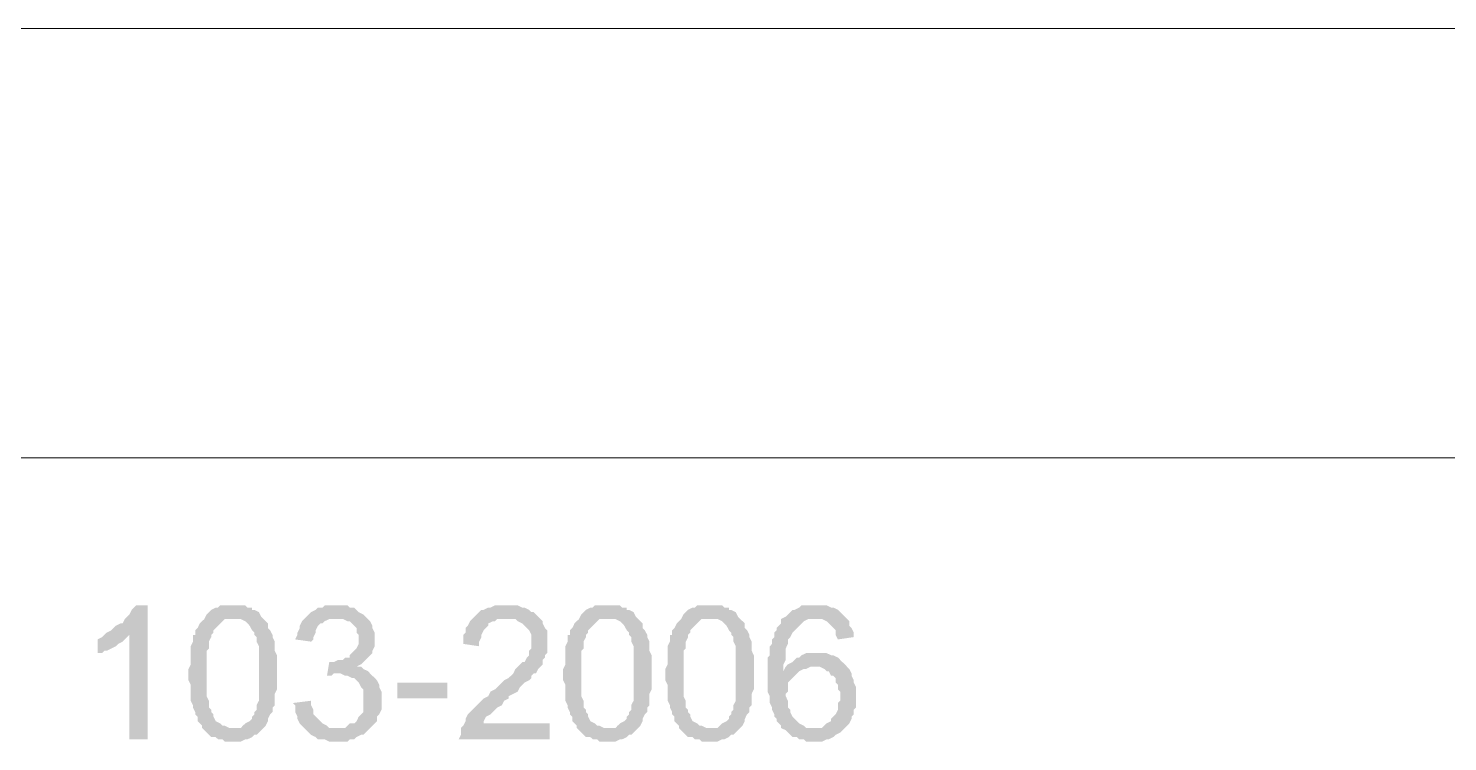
# Model space of a CAD drawing. Header units: millimetres. Extents: x -383313 to -161684, y -117025 to 99224.
# Drawn here: x -369246 to -366601, y -32612 to -31282 of the extents above; entities that cross this region are included whole.
import ezdxf

# ---------------------------------------------------------------- set-up
doc = ezdxf.new("R2010")
doc.units = ezdxf.units.MM
doc.header["$MEASUREMENT"] = 0
doc.layers.add('PDF_Geometry', color=7, linetype='Continuous')
doc.layers.add('PDF_Solid Fills', color=7, linetype='Continuous')

# ---------------------------------------------------------------- blocks, each defined once
blk = doc.blocks.new('A$Cf5759c35')
at = {"layer": 'PDF_Solid Fills'}
for points in [[(-10562.2, -14092.8), (-10583.3, -14092.8), (-10587.6, -14097), (-10591.8, -14101.2), (-10596, -14109.7), (-10600.3, -14113.9), (-10604.5, -14118.2), (-10608.7, -14126.6), (-10613, -14126.6), (-10621.4, -14130.9), (-10625.7, -14135.1), (-10629.9, -14139.3), (-10638.4, -14143.6), (-10596, -14147.8), (-10596, -14342.5), (-10562.2, -14342.5)], [(-10401.3, -14092.8), (-10401.3, -14092.8), (-10426.7, -14092.8), (-10430.9, -14097), (-10435.2, -14097), (-10443.6, -14101.2), (-10447.9, -14105.5), (-10447.9, -14105.5), (-10452.1, -14109.7), (-10456.3, -14118.2), (-10401.3, -14118.2), (-10401.3, -14118.2), (-10392.8, -14118.2), (-10388.6, -14118.2), (-10380.1, -14122.4), (-10375.9, -14126.6), (-10371.7, -14130.9), (-10367.4, -14139.3), (-10367.4, -14139.3), (-10363.2, -14143.6), (-10363.2, -14147.8), (-10359, -14152), (-10359, -14156.3), (-10359, -14160.5), (-10354.7, -14169), (-10354.7, -14177.4), (-10354.7, -14181.7), (-10354.7, -14190.1), (-10354.7, -14198.6), (-10354.7, -14211.3), (-10354.7, -14219.8), (-10354.7, -14219.8), (-10354.7, -14232.5), (-10354.7, -14240.9), (-10354.7, -14249.4), (-10354.7, -14257.9), (-10354.7, -14262.1), (-10354.7, -14270.6), (-10359, -14279), (-10359, -14283.3), (-10359, -14287.5), (-10363.2, -14291.7), (-10363.2, -14296), (-10367.4, -14300.2), (-10367.4, -14304.4), (-10371.7, -14308.7), (-10380.1, -14312.9), (-10384.4, -14317.1), (-10388.6, -14321.4), (-10397.1, -14321.4), (-10401.3, -14321.4), (-10456.3, -14325.6), (-10452.1, -14329.8), (-10447.9, -14334.1), (-10443.6, -14338.3), (-10435.2, -14338.3), (-10430.9, -14342.5), (-10422.5, -14342.5), (-10418.2, -14346.8), (-10409.8, -14346.8), (-10401.3, -14346.8), (-10401.3, -14346.8), (-10392.8, -14346.8), (-10388.6, -14346.8), (-10380.1, -14342.5), (-10375.9, -14342.5), (-10367.4, -14338.3), (-10363.2, -14334.1), (-10359, -14334.1), (-10354.7, -14329.8), (-10350.5, -14325.6), (-10346.3, -14321.4), (-10342, -14317.1), (-10337.8, -14308.7), (-10337.8, -14304.4), (-10333.6, -14296), (-10329.3, -14291.7), (-10329.3, -14287.5), (-10329.3, -14283.3), (-10325.1, -14279), (-10325.1, -14270.6), (-10325.1, -14266.3), (-10325.1, -14257.9), (-10320.9, -14249.4), (-10320.9, -14245.2), (-10320.9, -14236.7), (-10320.9, -14228.2), (-10320.9, -14219.8), (-10320.9, -14215.5), (-10320.9, -14207.1), (-10320.9, -14198.6), (-10320.9, -14190.1), (-10320.9, -14185.9), (-10325.1, -14177.4), (-10325.1, -14173.2), (-10325.1, -14164.7), (-10325.1, -14160.5), (-10329.3, -14152), (-10329.3, -14147.8), (-10333.6, -14139.3), (-10337.8, -14135.1), (-10337.8, -14126.6), (-10342, -14122.4), (-10342, -14122.4), (-10346.3, -14118.2), (-10350.5, -14113.9), (-10354.7, -14105.5), (-10363.2, -14101.2), (-10367.4, -14101.2), (-10367.4, -14097), (-10375.9, -14097), (-10380.1, -14092.8), (-10388.6, -14092.8), (-10397.1, -14092.8)], [(-10210.8, -14092.8), (-10232, -14092.8), (-10236.2, -14097), (-10244.7, -14097), (-10248.9, -14101.2), (-10257.4, -14105.5), (-10261.6, -14109.7), (-10261.6, -14109.7), (-10265.8, -14113.9), (-10210.8, -14118.2), (-10206.6, -14118.2), (-10198.1, -14118.2), (-10189.6, -14122.4), (-10185.4, -14122.4), (-10181.2, -14126.6), (-10176.9, -14130.9), (-10172.7, -14135.1), (-10172.7, -14143.6), (-10168.5, -14147.8), (-10168.5, -14156.3), (-10168.5, -14160.5), (-10168.5, -14164.7), (-10172.7, -14173.2), (-10176.9, -14177.4), (-10181.2, -14181.7), (-10185.4, -14185.9), (-10185.4, -14190.1), (-10193.9, -14190.1), (-10198.1, -14194.4), (-10206.6, -14194.4), (-10215, -14198.6), (-10219.3, -14198.6), (-10160, -14198.6), (-10155.8, -14194.4), (-10151.5, -14190.1), (-10147.3, -14185.9), (-10143.1, -14181.7), (-10143.1, -14177.4), (-10138.8, -14169), (-10138.8, -14164.7), (-10138.8, -14156.3), (-10138.8, -14152), (-10138.8, -14143.6), (-10143.1, -14135.1), (-10143.1, -14130.9), (-10147.3, -14122.4), (-10147.3, -14122.4), (-10151.5, -14118.2), (-10155.8, -14113.9), (-10160, -14109.7), (-10168.5, -14105.5), (-10172.7, -14101.2), (-10176.9, -14097), (-10185.4, -14097), (-10189.6, -14092.8), (-10198.1, -14092.8), (-10202.3, -14092.8)], [(-9893.3, -14092.8), (-9914.5, -14092.8), (-9922.9, -14097), (-9927.2, -14097), (-9935.6, -14101.2), (-9939.9, -14101.2), (-9944.1, -14105.5), (-9948.3, -14109.7), (-9952.6, -14113.9), (-9956.8, -14118.2), (-9961, -14122.4), (-9965.3, -14130.9), (-9969.5, -14135.1), (-9969.5, -14143.6), (-9973.7, -14147.8), (-9973.7, -14156.3), (-9973.7, -14164.7), (-9944.1, -14169), (-9944.1, -14160.5), (-9939.9, -14152), (-9939.9, -14147.8), (-9935.6, -14139.3), (-9931.4, -14135.1), (-9927.2, -14130.9), (-9927.2, -14126.6), (-9918.7, -14122.4), (-9914.5, -14122.4), (-9910.2, -14118.2), (-9901.8, -14118.2), (-9893.3, -14118.2), (-9829.8, -14118.2), (-9838.3, -14109.7), (-9838.3, -14109.7), (-9842.5, -14105.5), (-9846.7, -14105.5), (-9851, -14101.2), (-9859.4, -14097), (-9863.7, -14097), (-9872.1, -14092.8), (-9876.4, -14092.8), (-9884.8, -14092.8)], [(-9702.8, -14092.8), (-9702.8, -14092.8), (-9728.2, -14092.8), (-9732.4, -14097), (-9736.7, -14097), (-9745.1, -14101.2), (-9749.4, -14105.5), (-9749.4, -14105.5), (-9753.6, -14109.7), (-9757.8, -14118.2), (-9702.8, -14118.2), (-9702.8, -14118.2), (-9694.3, -14118.2), (-9690.1, -14118.2), (-9681.6, -14122.4), (-9677.4, -14126.6), (-9673.2, -14130.9), (-9668.9, -14139.3), (-9668.9, -14139.3), (-9664.7, -14143.6), (-9664.7, -14147.8), (-9660.5, -14152), (-9660.5, -14156.3), (-9660.5, -14160.5), (-9656.2, -14169), (-9656.2, -14177.4), (-9656.2, -14181.7), (-9656.2, -14190.1), (-9656.2, -14198.6), (-9656.2, -14211.3), (-9656.2, -14219.8), (-9656.2, -14219.8), (-9656.2, -14232.5), (-9656.2, -14240.9), (-9656.2, -14249.4), (-9656.2, -14257.9), (-9656.2, -14262.1), (-9656.2, -14270.6), (-9660.5, -14279), (-9660.5, -14283.3), (-9660.5, -14287.5), (-9664.7, -14291.7), (-9664.7, -14296), (-9668.9, -14300.2), (-9668.9, -14304.4), (-9673.2, -14308.7), (-9681.6, -14312.9), (-9685.9, -14317.1), (-9690.1, -14321.4), (-9698.6, -14321.4), (-9702.8, -14321.4), (-9757.8, -14325.6), (-9753.6, -14329.8), (-9749.4, -14334.1), (-9745.1, -14338.3), (-9736.7, -14338.3), (-9732.4, -14342.5), (-9724, -14342.5), (-9719.7, -14346.8), (-9711.3, -14346.8), (-9702.8, -14346.8), (-9702.8, -14346.8), (-9694.3, -14346.8), (-9690.1, -14346.8), (-9681.6, -14342.5), (-9677.4, -14342.5), (-9668.9, -14338.3), (-9664.7, -14334.1), (-9660.5, -14334.1), (-9656.2, -14329.8), (-9652, -14325.6), (-9647.8, -14321.4), (-9643.5, -14317.1), (-9639.3, -14308.7), (-9639.3, -14304.4), (-9635.1, -14296), (-9630.8, -14291.7), (-9630.8, -14287.5), (-9630.8, -14283.3), (-9626.6, -14279), (-9626.6, -14270.6), (-9626.6, -14266.3), (-9626.6, -14257.9), (-9622.4, -14249.4), (-9622.4, -14245.2), (-9622.4, -14236.7), (-9622.4, -14228.2), (-9622.4, -14219.8), (-9622.4, -14215.5), (-9622.4, -14207.1), (-9622.4, -14198.6), (-9622.4, -14190.1), (-9622.4, -14185.9), (-9626.6, -14177.4), (-9626.6, -14173.2), (-9626.6, -14164.7), (-9626.6, -14160.5), (-9630.8, -14152), (-9630.8, -14147.8), (-9635.1, -14139.3), (-9639.3, -14135.1), (-9639.3, -14126.6), (-9643.5, -14122.4), (-9643.5, -14122.4), (-9647.8, -14118.2), (-9652, -14113.9), (-9656.2, -14105.5), (-9664.7, -14101.2), (-9668.9, -14101.2), (-9668.9, -14097), (-9677.4, -14097), (-9681.6, -14092.8), (-9690.1, -14092.8), (-9698.6, -14092.8)], [(-9512.3, -14092.8), (-9512.3, -14092.8), (-9537.7, -14092.8), (-9541.9, -14097), (-9546.2, -14097), (-9554.6, -14101.2), (-9558.9, -14105.5), (-9558.9, -14105.5), (-9563.1, -14109.7), (-9567.3, -14118.2), (-9512.3, -14118.2), (-9512.3, -14118.2), (-9503.8, -14118.2), (-9499.6, -14118.2), (-9491.1, -14122.4), (-9486.9, -14126.6), (-9482.7, -14130.9), (-9478.4, -14139.3), (-9478.4, -14139.3), (-9474.2, -14143.6), (-9474.2, -14147.8), (-9470, -14152), (-9470, -14156.3), (-9470, -14160.5), (-9465.7, -14169), (-9465.7, -14177.4), (-9465.7, -14181.7), (-9465.7, -14190.1), (-9465.7, -14198.6), (-9465.7, -14211.3), (-9465.7, -14219.8), (-9465.7, -14219.8), (-9465.7, -14232.5), (-9465.7, -14240.9), (-9465.7, -14249.4), (-9465.7, -14257.9), (-9465.7, -14262.1), (-9465.7, -14270.6), (-9470, -14279), (-9470, -14283.3), (-9470, -14287.5), (-9474.2, -14291.7), (-9474.2, -14296), (-9478.4, -14300.2), (-9478.4, -14304.4), (-9482.7, -14308.7), (-9491.1, -14312.9), (-9495.4, -14317.1), (-9499.6, -14321.4), (-9508.1, -14321.4), (-9512.3, -14321.4), (-9567.3, -14325.6), (-9563.1, -14329.8), (-9558.9, -14334.1), (-9554.6, -14338.3), (-9546.2, -14338.3), (-9541.9, -14342.5), (-9533.5, -14342.5), (-9529.2, -14346.8), (-9520.8, -14346.8), (-9512.3, -14346.8), (-9512.3, -14346.8), (-9503.8, -14346.8), (-9499.6, -14346.8), (-9491.1, -14342.5), (-9486.9, -14342.5), (-9478.4, -14338.3), (-9474.2, -14334.1), (-9470, -14334.1), (-9465.7, -14329.8), (-9461.5, -14325.6), (-9457.3, -14321.4), (-9453, -14317.1), (-9448.8, -14308.7), (-9448.8, -14304.4), (-9444.6, -14296), (-9440.3, -14291.7), (-9440.3, -14287.5), (-9440.3, -14283.3), (-9436.1, -14279), (-9436.1, -14270.6), (-9436.1, -14266.3), (-9436.1, -14257.9), (-9431.9, -14249.4), (-9431.9, -14245.2), (-9431.9, -14236.7), (-9431.9, -14228.2), (-9431.9, -14219.8), (-9431.9, -14215.5), (-9431.9, -14207.1), (-9431.9, -14198.6), (-9431.9, -14190.1), (-9431.9, -14185.9), (-9436.1, -14177.4), (-9436.1, -14173.2), (-9436.1, -14164.7), (-9436.1, -14160.5), (-9440.3, -14152), (-9440.3, -14147.8), (-9444.6, -14139.3), (-9448.8, -14135.1), (-9448.8, -14126.6), (-9453, -14122.4), (-9453, -14122.4), (-9457.3, -14118.2), (-9461.5, -14113.9), (-9465.7, -14105.5), (-9474.2, -14101.2), (-9478.4, -14101.2), (-9478.4, -14097), (-9486.9, -14097), (-9491.1, -14092.8), (-9499.6, -14092.8), (-9508.1, -14092.8)], [(-9317.6, -14092.8), (-9343, -14092.8), (-9347.2, -14097), (-9355.7, -14101.2), (-9359.9, -14101.2), (-9364.1, -14105.5), (-9368.4, -14109.7), (-9372.6, -14113.9), (-9317.6, -14118.2), (-9317.6, -14118.2), (-9309.1, -14118.2), (-9304.9, -14118.2), (-9296.4, -14122.4), (-9292.2, -14126.6), (-9287.9, -14130.9), (-9287.9, -14130.9), (-9283.7, -14135.1), (-9279.5, -14139.3), (-9279.5, -14147.8), (-9275.2, -14156.3), (-9245.6, -14152), (-9245.6, -14147.8), (-9245.6, -14143.6), (-9249.8, -14135.1), (-9254.1, -14130.9), (-9254.1, -14122.4), (-9258.3, -14118.2), (-9262.5, -14113.9), (-9266.8, -14109.7), (-9271, -14105.5), (-9275.2, -14101.2), (-9283.7, -14097), (-9287.9, -14097), (-9296.4, -14092.8), (-9300.6, -14092.8), (-9309.1, -14092.8)], [(-10456.3, -14118.2), (-10460.6, -14122.4), (-10464.8, -14126.6), (-10469, -14135.1), (-10473.3, -14139.3), (-10473.3, -14147.8), (-10477.5, -14147.8), (-10477.5, -14156.3), (-10477.5, -14160.5), (-10481.7, -14169), (-10481.7, -14173.2), (-10481.7, -14181.7), (-10481.7, -14185.9), (-10481.7, -14194.4), (-10481.7, -14202.8), (-10486, -14211.3), (-10486, -14219.8), (-10486, -14224), (-10486, -14232.5), (-10481.7, -14240.9), (-10481.7, -14249.4), (-10481.7, -14257.9), (-10481.7, -14266.3), (-10481.7, -14270.6), (-10477.5, -14279), (-10477.5, -14283.3), (-10473.3, -14291.7), (-10473.3, -14296), (-10469, -14300.2), (-10469, -14308.7), (-10464.8, -14312.9), (-10460.6, -14317.1), (-10460.6, -14321.4), (-10456.3, -14325.6), (-10401.3, -14321.4), (-10405.5, -14321.4), (-10409.8, -14321.4), (-10418.2, -14317.1), (-10422.5, -14317.1), (-10426.7, -14312.9), (-10435.2, -14308.7), (-10439.4, -14300.2), (-10439.4, -14300.2), (-10439.4, -14296), (-10443.6, -14291.7), (-10443.6, -14287.5), (-10447.9, -14283.3), (-10447.9, -14274.8), (-10447.9, -14270.6), (-10452.1, -14262.1), (-10452.1, -14253.6), (-10452.1, -14245.2), (-10452.1, -14236.7), (-10452.1, -14228.2), (-10452.1, -14219.8), (-10452.1, -14211.3), (-10452.1, -14202.8), (-10452.1, -14194.4), (-10452.1, -14185.9), (-10452.1, -14177.4), (-10447.9, -14173.2), (-10447.9, -14164.7), (-10447.9, -14160.5), (-10443.6, -14152), (-10443.6, -14147.8), (-10439.4, -14143.6), (-10439.4, -14139.3), (-10435.2, -14135.1), (-10430.9, -14130.9), (-10426.7, -14126.6), (-10422.5, -14122.4), (-10418.2, -14118.2), (-10409.8, -14118.2), (-10401.3, -14118.2)], [(-10265.8, -14113.9), (-10270.1, -14118.2), (-10274.3, -14122.4), (-10278.5, -14130.9), (-10278.5, -14135.1), (-10282.8, -14143.6), (-10282.8, -14147.8), (-10287, -14156.3), (-10257.4, -14160.5), (-10253.1, -14156.3), (-10253.1, -14152), (-10248.9, -14143.6), (-10248.9, -14139.3), (-10244.7, -14130.9), (-10240.4, -14126.6), (-10236.2, -14126.6), (-10232, -14122.4), (-10223.5, -14118.2), (-10219.3, -14118.2), (-10210.8, -14118.2)], [(-9829.8, -14118.2), (-9893.3, -14118.2), (-9876.4, -14118.2), (-9872.1, -14122.4), (-9863.7, -14126.6), (-9859.4, -14130.9), (-9859.4, -14130.9), (-9855.2, -14135.1), (-9851, -14139.3), (-9846.7, -14147.8), (-9846.7, -14152), (-9846.7, -14160.5), (-9846.7, -14164.7), (-9846.7, -14173.2), (-9851, -14177.4), (-9851, -14185.9), (-9855.2, -14190.1), (-9859.4, -14198.6), (-9863.7, -14198.6), (-9867.9, -14202.8), (-9872.1, -14207.1), (-9876.4, -14211.3), (-9880.6, -14219.8), (-9884.8, -14224), (-9889.1, -14228.2), (-9897.5, -14232.5), (-9901.8, -14236.7), (-9910.2, -14245.2), (-9914.5, -14249.4), (-9922.9, -14253.6), (-9927.2, -14262.1), (-9935.6, -14266.3), (-9939.9, -14270.6), (-9944.1, -14274.8), (-9948.3, -14279), (-9952.6, -14283.3), (-9956.8, -14287.5), (-9961, -14291.7), (-9965.3, -14296), (-9969.5, -14304.4), (-9969.5, -14308.7), (-9973.7, -14317.1), (-9978, -14321.4), (-9978, -14321.4), (-9978, -14329.8), (-9978, -14334.1), (-9982.2, -14342.5), (-9812.9, -14342.5), (-9812.9, -14312.9), (-9935.6, -14312.9), (-9935.6, -14312.9), (-9935.6, -14308.7), (-9931.4, -14300.2), (-9922.9, -14296), (-9922.9, -14296), (-9918.7, -14291.7), (-9914.5, -14287.5), (-9910.2, -14283.3), (-9901.8, -14279), (-9897.5, -14270.6), (-9889.1, -14266.3), (-9889.1, -14262.1), (-9880.6, -14257.9), (-9872.1, -14253.6), (-9867.9, -14245.2), (-9863.7, -14240.9), (-9859.4, -14236.7), (-9851, -14232.5), (-9846.7, -14228.2), (-9846.7, -14224), (-9842.5, -14219.8), (-9838.3, -14219.8), (-9834, -14211.3), (-9829.8, -14207.1), (-9825.6, -14202.8), (-9825.6, -14194.4), (-9821.3, -14190.1), (-9821.3, -14185.9), (-9817.1, -14181.7), (-9817.1, -14173.2), (-9817.1, -14169), (-9817.1, -14160.5), (-9817.1, -14160.5), (-9817.1, -14152), (-9817.1, -14147.8), (-9817.1, -14139.3), (-9821.3, -14135.1), (-9825.6, -14126.6), (-9825.6, -14122.4)], [(-9757.8, -14118.2), (-9762.1, -14122.4), (-9766.3, -14126.6), (-9770.5, -14135.1), (-9774.8, -14139.3), (-9774.8, -14147.8), (-9779, -14147.8), (-9779, -14156.3), (-9779, -14160.5), (-9783.2, -14169), (-9783.2, -14173.2), (-9783.2, -14181.7), (-9783.2, -14185.9), (-9783.2, -14194.4), (-9783.2, -14202.8), (-9787.5, -14211.3), (-9787.5, -14219.8), (-9787.5, -14224), (-9787.5, -14232.5), (-9783.2, -14240.9), (-9783.2, -14249.4), (-9783.2, -14257.9), (-9783.2, -14266.3), (-9783.2, -14270.6), (-9779, -14279), (-9779, -14283.3), (-9774.8, -14291.7), (-9774.8, -14296), (-9770.5, -14300.2), (-9770.5, -14308.7), (-9766.3, -14312.9), (-9762.1, -14317.1), (-9762.1, -14321.4), (-9757.8, -14325.6), (-9702.8, -14321.4), (-9707, -14321.4), (-9711.3, -14321.4), (-9719.7, -14317.1), (-9724, -14317.1), (-9728.2, -14312.9), (-9736.7, -14308.7), (-9740.9, -14300.2), (-9740.9, -14300.2), (-9740.9, -14296), (-9745.1, -14291.7), (-9745.1, -14287.5), (-9749.4, -14283.3), (-9749.4, -14274.8), (-9749.4, -14270.6), (-9753.6, -14262.1), (-9753.6, -14253.6), (-9753.6, -14245.2), (-9753.6, -14236.7), (-9753.6, -14228.2), (-9753.6, -14219.8), (-9753.6, -14211.3), (-9753.6, -14202.8), (-9753.6, -14194.4), (-9753.6, -14185.9), (-9753.6, -14177.4), (-9749.4, -14173.2), (-9749.4, -14164.7), (-9749.4, -14160.5), (-9745.1, -14152), (-9745.1, -14147.8), (-9740.9, -14143.6), (-9740.9, -14139.3), (-9736.7, -14135.1), (-9732.4, -14130.9), (-9728.2, -14126.6), (-9724, -14122.4), (-9719.7, -14118.2), (-9711.3, -14118.2), (-9702.8, -14118.2)], [(-9567.3, -14118.2), (-9571.6, -14122.4), (-9575.8, -14126.6), (-9580, -14135.1), (-9584.3, -14139.3), (-9584.3, -14147.8), (-9588.5, -14147.8), (-9588.5, -14156.3), (-9588.5, -14160.5), (-9592.7, -14169), (-9592.7, -14173.2), (-9592.7, -14181.7), (-9592.7, -14185.9), (-9592.7, -14194.4), (-9592.7, -14202.8), (-9597, -14211.3), (-9597, -14219.8), (-9597, -14224), (-9597, -14232.5), (-9592.7, -14240.9), (-9592.7, -14249.4), (-9592.7, -14257.9), (-9592.7, -14266.3), (-9592.7, -14270.6), (-9588.5, -14279), (-9588.5, -14283.3), (-9584.3, -14291.7), (-9584.3, -14296), (-9580, -14300.2), (-9580, -14308.7), (-9575.8, -14312.9), (-9571.6, -14317.1), (-9571.6, -14321.4), (-9567.3, -14325.6), (-9512.3, -14321.4), (-9516.5, -14321.4), (-9520.8, -14321.4), (-9529.2, -14317.1), (-9533.5, -14317.1), (-9537.7, -14312.9), (-9546.2, -14308.7), (-9550.4, -14300.2), (-9550.4, -14300.2), (-9550.4, -14296), (-9554.6, -14291.7), (-9554.6, -14287.5), (-9558.9, -14283.3), (-9558.9, -14274.8), (-9558.9, -14270.6), (-9563.1, -14262.1), (-9563.1, -14253.6), (-9563.1, -14245.2), (-9563.1, -14236.7), (-9563.1, -14228.2), (-9563.1, -14219.8), (-9563.1, -14211.3), (-9563.1, -14202.8), (-9563.1, -14194.4), (-9563.1, -14185.9), (-9563.1, -14177.4), (-9558.9, -14173.2), (-9558.9, -14164.7), (-9558.9, -14160.5), (-9554.6, -14152), (-9554.6, -14147.8), (-9550.4, -14143.6), (-9550.4, -14139.3), (-9546.2, -14135.1), (-9541.9, -14130.9), (-9537.7, -14126.6), (-9533.5, -14122.4), (-9529.2, -14118.2), (-9520.8, -14118.2), (-9512.3, -14118.2)], [(-9372.6, -14113.9), (-9381.1, -14118.2), (-9381.1, -14126.6), (-9385.3, -14130.9), (-9389.5, -14135.1), (-9389.5, -14139.3), (-9393.8, -14143.6), (-9393.8, -14152), (-9398, -14156.3), (-9398, -14164.7), (-9402.2, -14169), (-9402.2, -14177.4), (-9402.2, -14185.9), (-9406.5, -14190.1), (-9406.5, -14198.6), (-9406.5, -14207.1), (-9406.5, -14215.5), (-9406.5, -14224), (-9406.5, -14228.2), (-9406.5, -14236.7), (-9406.5, -14245.2), (-9406.5, -14253.6), (-9402.2, -14262.1), (-9402.2, -14270.6), (-9402.2, -14274.8), (-9398, -14283.3), (-9398, -14287.5), (-9393.8, -14296), (-9393.8, -14300.2), (-9389.5, -14304.4), (-9389.5, -14308.7), (-9385.3, -14312.9), (-9381.1, -14317.1), (-9381.1, -14321.4), (-9372.6, -14325.6), (-9368.4, -14329.8), (-9364.1, -14334.1), (-9359.9, -14338.3), (-9351.4, -14338.3), (-9347.2, -14342.5), (-9338.7, -14342.5), (-9334.5, -14346.8), (-9326, -14346.8), (-9317.6, -14346.8), (-9317.6, -14346.8), (-9313.3, -14346.8), (-9304.9, -14346.8), (-9296.4, -14342.5), (-9292.2, -14342.5), (-9283.7, -14338.3), (-9279.5, -14334.1), (-9279.5, -14334.1), (-9271, -14329.8), (-9266.8, -14325.6), (-9262.5, -14321.4), (-9321.8, -14321.4), (-9326, -14321.4), (-9334.5, -14321.4), (-9338.7, -14317.1), (-9347.2, -14312.9), (-9347.2, -14312.9), (-9351.4, -14308.7), (-9355.7, -14304.4), (-9359.9, -14300.2), (-9364.1, -14291.7), (-9364.1, -14287.5), (-9368.4, -14283.3), (-9368.4, -14274.8), (-9368.4, -14270.6), (-9372.6, -14262.1), (-9372.6, -14257.9), (-9368.4, -14253.6), (-9368.4, -14245.2), (-9368.4, -14236.7), (-9364.1, -14232.5), (-9359.9, -14228.2), (-9355.7, -14224), (-9351.4, -14219.8), (-9347.2, -14215.5), (-9376.8, -14215.5), (-9376.8, -14211.3), (-9376.8, -14202.8), (-9372.6, -14194.4), (-9372.6, -14185.9), (-9372.6, -14177.4), (-9372.6, -14173.2), (-9368.4, -14164.7), (-9368.4, -14160.5), (-9368.4, -14156.3), (-9364.1, -14152), (-9359.9, -14143.6), (-9355.7, -14139.3), (-9351.4, -14135.1), (-9347.2, -14130.9), (-9343, -14126.6), (-9338.7, -14122.4), (-9330.3, -14118.2), (-9326, -14118.2), (-9317.6, -14118.2)], [(-10638.4, -14143.6), (-10642.6, -14147.8), (-10646.8, -14152), (-10655.3, -14156.3), (-10655.3, -14185.9), (-10655.3, -14181.7), (-10646.8, -14181.7), (-10642.6, -14177.4), (-10638.4, -14177.4), (-10629.9, -14173.2), (-10621.4, -14169), (-10621.4, -14169), (-10617.2, -14164.7), (-10608.7, -14160.5), (-10604.5, -14156.3), (-10600.3, -14152), (-10596, -14147.8)], [(-10223.5, -14198.6), (-10227.7, -14224), (-10227.7, -14224), (-10219.3, -14224), (-10215, -14219.8), (-10206.6, -14219.8), (-10147.3, -14219.8), (-10151.5, -14215.5), (-10160, -14211.3), (-10164.2, -14207.1), (-10172.7, -14207.1), (-10164.2, -14202.8), (-10160, -14198.6), (-10219.3, -14198.6)], [(-9313.3, -14181.7), (-9313.3, -14181.7), (-9334.5, -14181.7), (-9343, -14185.9), (-9347.2, -14190.1), (-9351.4, -14190.1), (-9355.7, -14194.4), (-9359.9, -14198.6), (-9368.4, -14202.8), (-9372.6, -14207.1), (-9376.8, -14215.5), (-9347.2, -14215.5), (-9338.7, -14211.3), (-9334.5, -14211.3), (-9326, -14207.1), (-9321.8, -14207.1), (-9262.5, -14202.8), (-9266.8, -14198.6), (-9271, -14194.4), (-9275.2, -14190.1), (-9283.7, -14185.9), (-9287.9, -14185.9), (-9296.4, -14181.7), (-9300.6, -14181.7), (-9309.1, -14181.7)], [(-9262.5, -14202.8), (-9321.8, -14207.1), (-9309.1, -14207.1), (-9300.6, -14211.3), (-9296.4, -14215.5), (-9292.2, -14215.5), (-9287.9, -14224), (-9283.7, -14224), (-9279.5, -14228.2), (-9279.5, -14236.7), (-9275.2, -14240.9), (-9275.2, -14249.4), (-9271, -14253.6), (-9271, -14262.1), (-9271, -14270.6), (-9275.2, -14274.8), (-9275.2, -14283.3), (-9275.2, -14287.5), (-9279.5, -14296), (-9283.7, -14300.2), (-9287.9, -14304.4), (-9287.9, -14308.7), (-9296.4, -14312.9), (-9300.6, -14317.1), (-9304.9, -14321.4), (-9313.3, -14321.4), (-9321.8, -14321.4), (-9262.5, -14321.4), (-9258.3, -14317.1), (-9254.1, -14312.9), (-9249.8, -14304.4), (-9249.8, -14300.2), (-9245.6, -14296), (-9245.6, -14287.5), (-9241.4, -14283.3), (-9241.4, -14274.8), (-9241.4, -14270.6), (-9241.4, -14262.1), (-9241.4, -14257.9), (-9241.4, -14249.4), (-9241.4, -14245.2), (-9245.6, -14236.7), (-9245.6, -14232.5), (-9249.8, -14224), (-9249.8, -14219.8), (-9254.1, -14211.3), (-9258.3, -14207.1)], [(-10147.3, -14219.8), (-10206.6, -14219.8), (-10202.3, -14219.8), (-10193.9, -14224), (-10189.6, -14224), (-10181.2, -14228.2), (-10176.9, -14228.2), (-10172.7, -14232.5), (-10168.5, -14236.7), (-10164.2, -14245.2), (-10160, -14249.4), (-10160, -14253.6), (-10160, -14262.1), (-10160, -14270.6), (-10160, -14270.6), (-10160, -14274.8), (-10160, -14283.3), (-10160, -14291.7), (-10164.2, -14296), (-10168.5, -14300.2), (-10172.7, -14308.7), (-10176.9, -14312.9), (-10185.4, -14312.9), (-10189.6, -14317.1), (-10193.9, -14321.4), (-10202.3, -14321.4), (-10210.8, -14321.4), (-10270.1, -14321.4), (-10265.8, -14325.6), (-10261.6, -14329.8), (-10257.4, -14334.1), (-10248.9, -14338.3), (-10244.7, -14342.5), (-10236.2, -14342.5), (-10232, -14342.5), (-10223.5, -14346.8), (-10219.3, -14346.8), (-10210.8, -14346.8), (-10206.6, -14346.8), (-10198.1, -14346.8), (-10189.6, -14346.8), (-10185.4, -14342.5), (-10176.9, -14342.5), (-10172.7, -14338.3), (-10164.2, -14334.1), (-10160, -14334.1), (-10155.8, -14329.8), (-10151.5, -14325.6), (-10147.3, -14321.4), (-10143.1, -14317.1), (-10138.8, -14312.9), (-10134.6, -14308.7), (-10134.6, -14300.2), (-10130.4, -14296), (-10126.1, -14287.5), (-10126.1, -14283.3), (-10126.1, -14274.8), (-10126.1, -14270.6), (-10126.1, -14266.3), (-10126.1, -14257.9), (-10126.1, -14253.6), (-10130.4, -14245.2), (-10130.4, -14240.9), (-10134.6, -14232.5), (-10138.8, -14228.2), (-10138.8, -14228.2), (-10143.1, -14224)], [(-10257.4, -14270.6), (-10291.2, -14274.8), (-10287, -14279), (-10287, -14291.7), (-10282.8, -14300.2), (-10282.8, -14304.4), (-10278.5, -14312.9), (-10274.3, -14317.1), (-10270.1, -14321.4), (-10210.8, -14321.4), (-10215, -14321.4), (-10223.5, -14321.4), (-10227.7, -14317.1), (-10236.2, -14312.9), (-10240.4, -14308.7), (-10240.4, -14308.7), (-10244.7, -14304.4), (-10248.9, -14300.2), (-10253.1, -14296), (-10253.1, -14287.5), (-10257.4, -14279)]]:
    blk.add_hatch(color=8, dxfattribs=at).paths.add_polyline_path(points)
at = {"layer": 'PDF_Geometry', "color": 8, "lineweight": 13}
for points in [[(-13500.1, -13017.5), (4999.4, -13017.5)], [(-13500.1, -13817.6), (4999.4, -13817.6)]]:
    blk.add_lwpolyline(points, dxfattribs=at)
at = {"layer": 'PDF_Solid Fills', "color": 8, "lineweight": 13}
blk.add_solid([(-10096.5, -14266.3), (-10096.5, -14236.7), (-10003.4, -14266.3), (-10003.4, -14236.7)], dxfattribs=at)

msp = doc.modelspace()

# ---------------------------------------------------------------- block references
at = {"ltscale": 100}
msp.add_blockref('A$Cf5759c35', (-358461.97282, -18264.93104), dxfattribs=at)

doc.saveas('drawing.dxf')
